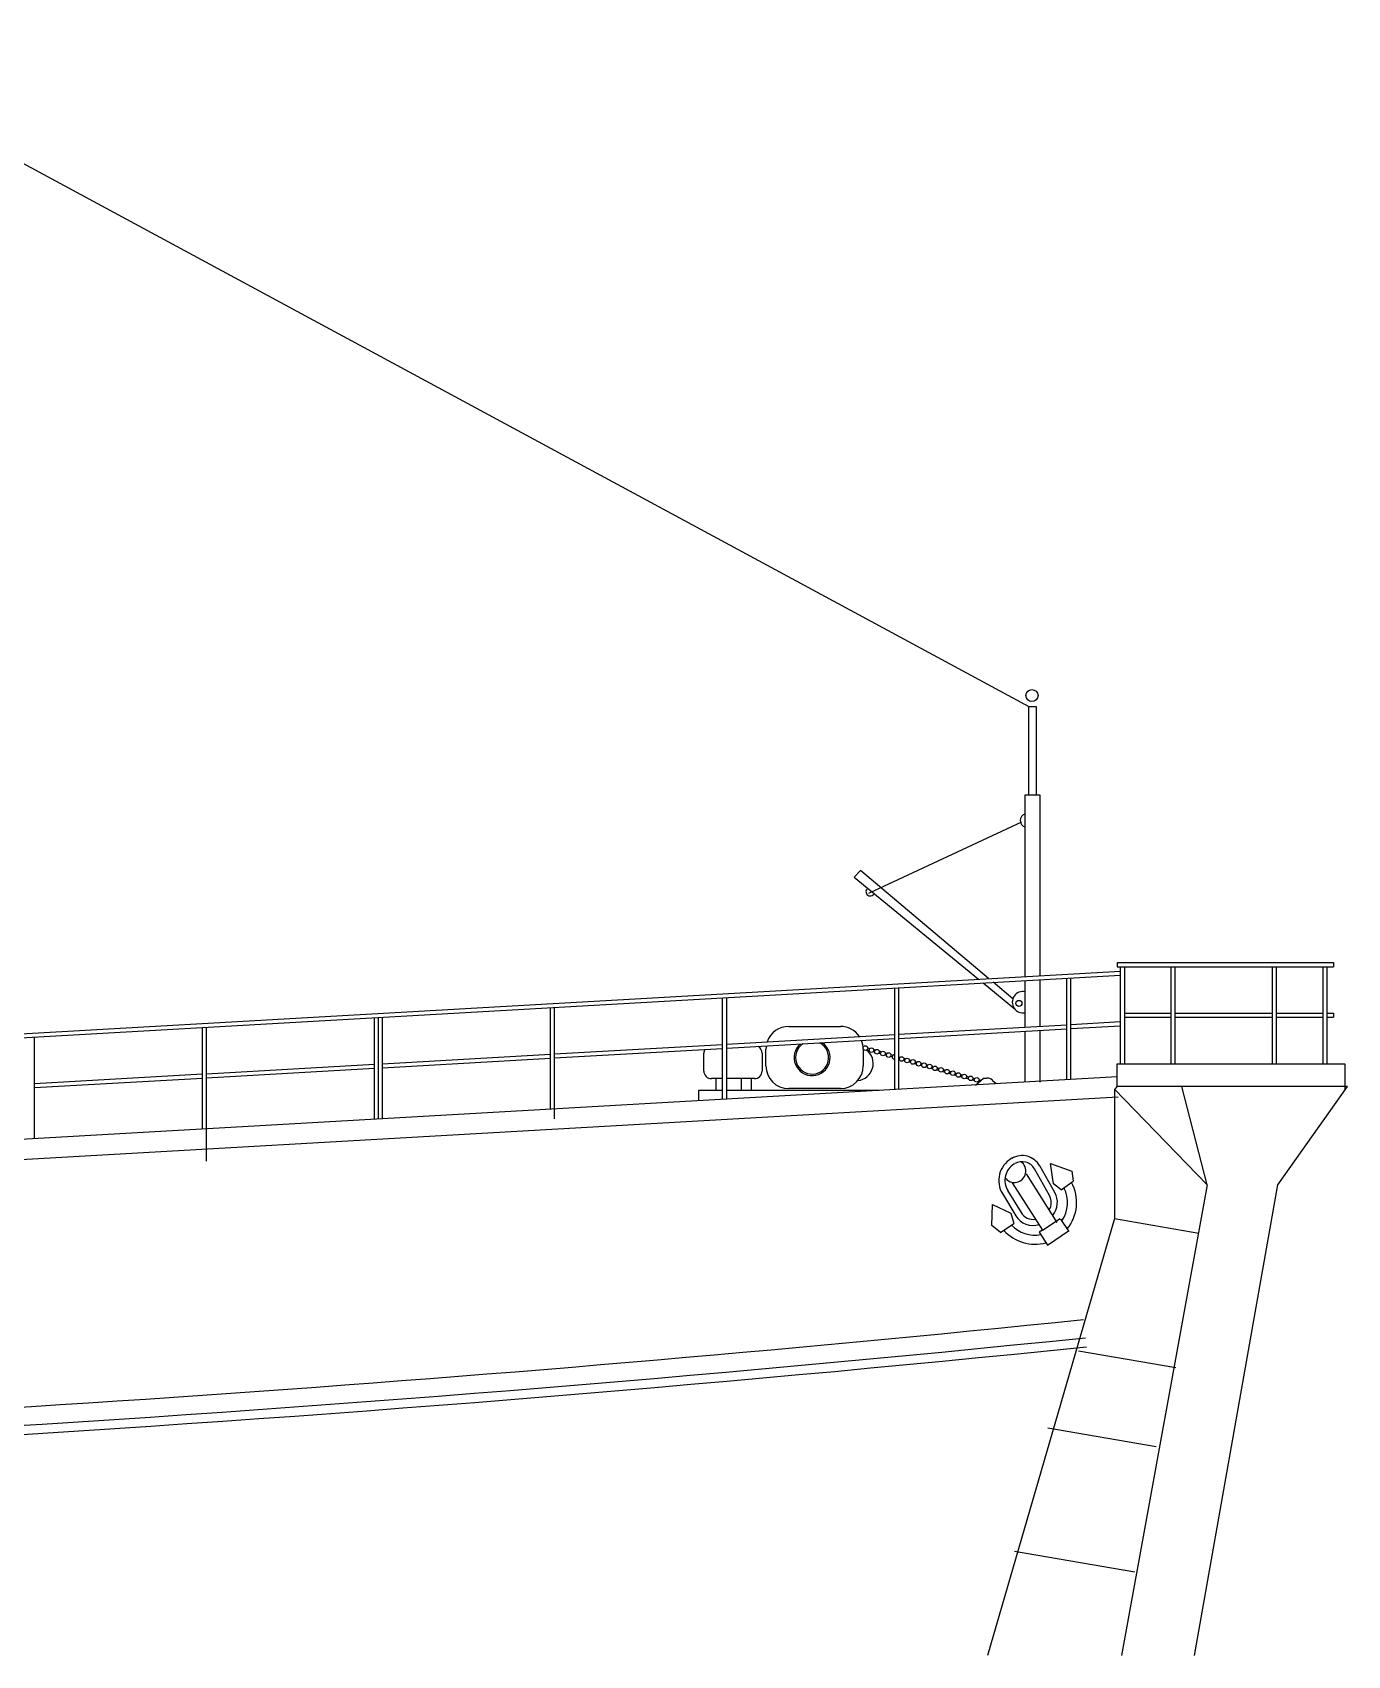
# Model space of a CAD drawing. Extents: x -47.6 to 1.5, y 0 to 16.9.
# Drawn here: x -11.48 to 1.51, y 0 to 16.03 of the extents above; entities that cross this region are included whole.
import ezdxf

# ---------------------------------------------------------------- set-up
doc = ezdxf.new("R2010")
doc.units = 0
doc.linetypes.add('CONTINUA', pattern=[0])
doc.layers.get('0').update_dxf_attribs({"linetype": 'CONTINUA'})

msp = doc.modelspace()

# ---------------------------------------------------------------- linework, layer by layer
at = {"color": 0}
for p, q in [((-13.97, 16.034), (-1.636, 9.374)), ((-1.636, 9.374), (-1.566, 9.374)), ((-1.636, 8.502), (-1.636, 9.374)), ((-1.566, 9.374), (-1.566, 8.502)), ((-1.673, 6.709), (-1.673, 8.504)), ((-1.673, 8.504), (-1.53, 8.504)), ((-1.53, 8.504), (-1.53, 6.717)), ((-3.219, 7.532), (-1.705, 8.235)), ((-3.3, 7.754), (-3.364, 7.69)), ((-2.035, 6.688), (-3.3, 7.754)), ((-3.364, 7.69), (-2.135, 6.682)), ((-15.459, 5.923), (-0.73, 6.762)), ((-0.764, 6.845), (-0.764, 6.805)), ((-0.764, 6.845), (1.375, 6.845)), ((-0.764, 6.805), (1.375, 6.805)), ((-0.73, 5.837), (-0.73, 6.805)), ((-0.69, 5.837), (-0.69, 6.805)), ((-0.23, 5.837), (-0.23, 6.805)), ((-0.19, 5.837), (-0.19, 6.805)), ((0.77, 5.837), (0.77, 6.805)), ((0.81, 5.837), (0.81, 6.805)), ((1.27, 5.837), (1.27, 6.805)), ((1.31, 5.837), (1.31, 6.805)), ((1.375, 6.845), (1.375, 6.805)), ((-15.456, 5.883), (-0.73, 6.722)), ((-2.963, 5.593), (-2.963, 6.595)), ((-2.923, 5.596), (-2.923, 6.597)), ((-2.089, 6.645), (-1.769, 6.382)), ((-1.796, 6.487), (-1.99, 6.651)), ((-1.673, 6.208), (-1.673, 6.669)), ((-1.53, 6.677), (-1.53, 6.216)), ((-1.263, 5.69), (-1.263, 6.692)), ((-1.223, 5.693), (-1.223, 6.694)), ((-4.663, 5.497), (-4.663, 6.498)), ((-4.623, 5.499), (-4.623, 6.5)), ((-8.103, 5.301), (-8.103, 6.302)), ((-8.063, 5.303), (-8.063, 6.305)), ((-8.023, 5.301), (-8.023, 6.302)), ((-6.363, 5.4), (-6.363, 6.401)), ((-6.323, 5.402), (-6.323, 6.404)), ((-6.323, 5.402), (-6.323, 6.302)), ((-6.323, 5.301), (-6.323, 6.302)), ((-6.323, 5.301), (-6.323, 6.302)), ((-1.223, 6.233), (-0.73, 6.262)), ((-0.69, 6.345), (-0.23, 6.345)), ((-0.69, 6.305), (-0.23, 6.305)), ((-0.19, 6.345), (0.77, 6.345)), ((-0.19, 6.305), (0.77, 6.305)), ((0.81, 6.345), (1.27, 6.345)), ((0.81, 6.305), (1.27, 6.305)), ((1.31, 6.345), (1.375, 6.345)), ((1.31, 6.305), (1.375, 6.305)), ((1.375, 6.345), (1.375, 6.305)), ((-11.463, 5.109), (-11.463, 6.111)), ((-9.803, 5.204), (-9.803, 6.205)), ((-9.763, 5.206), (-9.763, 6.208)), ((-4.623, 6.04), (-2.963, 6.134)), ((-4.623, 6), (-2.963, 6.094)), ((-4.01, 6.215), (-3.499, 6.215)), ((-2.923, 6.137), (-1.263, 6.231)), ((-2.923, 6.097), (-1.263, 6.191)), ((-1.673, 5.664), (-1.673, 6.168)), ((-1.53, 6.176), (-1.53, 5.664)), ((-1.223, 6.193), (-0.73, 6.222)), ((-8.023, 5.846), (-6.363, 5.941)), ((-6.323, 5.943), (-4.663, 6.037)), ((-6.323, 5.903), (-4.663, 5.997)), ((-4.849, 5.774), (-4.849, 5.951)), ((-4.274, 5.951), (-4.274, 5.774)), ((-4.235, 5.825), (-4.235, 5.99)), ((-3.276, 6.017), (-3.27, 6.016)), ((-3.274, 5.99), (-3.274, 5.825)), ((-3.236, 5.985), (-3.215, 5.979)), ((-3.229, 6.004), (-3.207, 5.998)), ((-3.174, 5.967), (-3.161, 5.964)), ((-3.171, 5.987), (-3.154, 5.982)), ((-3.12, 5.952), (-3.101, 5.946)), ((-3.117, 5.972), (-3.093, 5.965)), ((-3.06, 5.934), (-3.045, 5.93)), ((-3.057, 5.955), (-3.037, 5.949)), ((-3, 5.938), (-2.979, 5.932)), ((-9.763, 4.885), (-9.763, 5.923)), ((-9.763, 5.747), (-8.103, 5.841)), ((-9.763, 5.707), (-8.103, 5.801)), ((-8.023, 5.806), (-6.363, 5.901)), ((-3.004, 5.918), (-2.988, 5.914)), ((-2.923, 5.916), (-2.907, 5.911)), ((-2.923, 5.895), (-2.916, 5.893)), ((-2.874, 5.881), (-2.862, 5.878)), ((-2.872, 5.901), (-2.854, 5.896)), ((-2.821, 5.866), (-2.805, 5.861)), ((-2.818, 5.886), (-2.798, 5.88)), ((-2.765, 5.85), (-2.749, 5.845)), ((-2.761, 5.869), (-2.74, 5.863)), ((-2.707, 5.833), (-2.695, 5.83)), ((-2.705, 5.853), (-2.687, 5.848)), ((-2.653, 5.818), (-2.641, 5.814)), ((-2.651, 5.838), (-2.636, 5.833)), ((-2.602, 5.803), (-2.587, 5.799)), ((-2.596, 5.822), (-2.58, 5.817)), ((-2.547, 5.787), (-2.527, 5.781)), ((-2.543, 5.807), (-2.522, 5.801)), ((-2.482, 5.789), (-2.462, 5.783)), ((-2.423, 5.772), (-2.406, 5.767)), ((-0.764, 5.845), (1.485, 5.845)), ((-0.764, 5.622), (-0.764, 5.845)), ((1.485, 5.845), (1.485, 5.595)), ((-15.399, 4.885), (-0.764, 5.719)), ((-11.463, 5.65), (-9.803, 5.745)), ((-11.463, 5.61), (-9.803, 5.705)), ((-4.663, 5.699), (-4.774, 5.699)), ((-4.731, 5.699), (-4.731, 5.579)), ((-4.349, 5.699), (-4.623, 5.699)), ((-4.481, 5.699), (-4.481, 5.579)), ((-4.378, 5.579), (-4.378, 5.699)), ((-2.488, 5.77), (-2.468, 5.764)), ((-2.428, 5.753), (-2.41, 5.748)), ((-2.372, 5.737), (-2.357, 5.732)), ((-2.366, 5.756), (-2.35, 5.751)), ((-2.317, 5.721), (-2.297, 5.715)), ((-2.312, 5.74), (-2.292, 5.735)), ((-2.258, 5.704), (-2.234, 5.697)), ((-2.252, 5.723), (-2.229, 5.717)), ((-2.196, 5.686), (-2.174, 5.68)), ((-2.189, 5.705), (-2.171, 5.7)), ((-2.164, 5.636), (-2.086, 5.705)), ((-2.138, 5.669), (-2.129, 5.667)), ((-2.129, 5.688), (-2.111, 5.683)), ((-2.086, 5.705), (-2.051, 5.705)), ((-1.998, 5.684), (-1.961, 5.651)), ((-0.789, 5.59), (-0.763, 5.622)), ((1.512, 5.622), (-0.764, 5.622)), ((0.124, 4.65), (-0.125, 5.622)), ((0.823, 4.65), (1.512, 5.622)), ((-15.388, 4.685), (-0.753, 5.519)), ((-4.663, 5.583), (-4.903, 5.583)), ((-4.903, 5.583), (-4.903, 5.479)), ((-3.116, 5.583), (-4.623, 5.583)), ((-3.499, 5.6), (-4.01, 5.6)), ((-0.792, 5.595), (-0.792, 4.317)), ((-0.792, 5.595), (0.124, 4.65)), ((-1.805, 4.912), (-1.811, 4.909)), ((-1.381, 4.573), (-1.53, 4.838)), ((-1.422, 4.859), (-1.212, 4.786)), ((-1.393, 4.66), (-1.422, 4.859)), ((-1.801, 4.671), (-1.501, 4.203)), ((-1.357, 4.279), (-1.66, 4.757)), ((-1.433, 4.544), (-1.582, 4.808)), ((-1.317, 4.602), (-1.393, 4.66)), ((-1.317, 4.602), (-1.198, 4.686)), ((-1.212, 4.786), (-1.198, 4.685)), ((0.124, 4.65), (-0.721, 0)), ((0, 0), (0.823, 4.65)), ((-1.898, 4.563), (-1.766, 4.345)), ((-1.847, 4.594), (-1.714, 4.377)), ((-2.004, 4.247), (-1.997, 4.457)), ((-1.997, 4.457), (-1.816, 4.37)), ((-1.816, 4.37), (-1.787, 4.269)), ((-0.792, 4.317), (-2.045, 0)), ((-1.917, 4.178), (-2.004, 4.247)), ((-1.917, 4.178), (-1.787, 4.269)), ((-1.501, 4.203), (-1.534, 4.182)), ((-1.534, 4.182), (-1.454, 4.055)), ((-1.501, 4.203), (-1.328, 4.316)), ((-1.454, 4.055), (-1.244, 4.194)), ((-1.324, 4.312), (-1.241, 4.189)), ((-0.792, 4.317), (0.043, 4.174)), ((-1.147, 3.01), (-0.185, 2.845)), ((-1.449, 2.248), (-0.378, 2.064)), ((-1.779, 1.032), (-0.59, 0.828))]:
    msp.add_line(p, q, dxfattribs=at)
for centre, radius in [((-1.606, 9.483), 0.0594), ((-1.735, 6.442), 0.0297), ((-3.252, 6.001), 0.0228), ((-3.192, 5.98), 0.0228), ((-3.138, 5.965), 0.0228), ((-3.079, 5.947), 0.0228), ((-3.022, 5.932), 0.0228), ((-2.893, 5.893), 0.0228), ((-2.84, 5.878), 0.0228), ((-2.783, 5.864), 0.0228), ((-2.726, 5.846), 0.0228), ((-2.672, 5.831), 0.0228), ((-2.618, 5.819), 0.0228), ((-2.565, 5.801), 0.0228), ((-2.505, 5.786), 0.0228), ((-2.445, 5.768), 0.0228), ((-2.388, 5.753), 0.0228), ((-2.334, 5.735), 0.0228), ((-2.275, 5.72), 0.0228), ((-2.212, 5.702), 0.0228), ((-2.152, 5.687), 0.0228)]:
    msp.add_circle(centre, radius, dxfattribs=at)
for centre, radius, start, end in [((-1.655, 8.249), 0.0665, 106.2838, 253.7162), ((-3.204, 7.546), 0.0426, 144.4388, 324.4388), ((-1.695, 6.454), 0.106, 78.0798, 281.9202), ((-4.01, 5.99), 0.225, 90, 161.0756), ((-3.499, 5.99), 0.225, 33.7073, 90), ((-4.774, 5.951), 0.075, 151.2744, 180), ((-4.349, 5.951), 0.075, 0, 61.6539), ((-4.01, 5.99), 0.225, 171.7341, 180), ((-3.779, 5.907), 0.178, 131.4379, 55.0833), ((-3.779, 5.907), 0.163, 124.1334, 62.3879), ((-3.343, 5.848), 0.168, 275.634, 52.4314), ((-3.499, 5.99), 0.225, 0, 22.4662), ((-2.965, 5.914), 0.0228, 85.8507, 274.1493), ((-4.774, 5.774), 0.075, 180, 270), ((-4.349, 5.774), 0.075, 270, 0), ((-4.01, 5.825), 0.225, 180, 270), ((-3.499, 5.825), 0.225, 270, 0), ((-2.051, 5.625), 0.08, 47.9871, 90), ((-1.684, 4.693), 0.25, 120.4007, 211.3067), ((-1.684, 4.693), 0.19, 120.4007, 211.3067), ((-1.78, 4.786), 0.113, 214.8403, 55.1818), ((-1.704, 4.739), 0.2, 29.4547, 120.4007), ((-1.704, 4.739), 0.14, 29.4547, 120.4007), ((-1.577, 4.475), 0.412, 320.772, 28.7606), ((-1.555, 4.475), 0.14, 328.955, 29.4547), ((-1.555, 4.475), 0.2, 320.647, 29.4547), ((-1.577, 4.475), 0.322, 325.6124, 26.9224), ((-1.595, 4.449), 0.2, 211.3067, 286.9547), ((-1.595, 4.449), 0.14, 211.3067, 279.8826), ((-1.577, 4.475), 0.412, 221.9459, 285.282), ((-1.577, 4.475), 0.322, 223.7842, 280.4119), ((-28.088, 266.783), 264.843, 268.04358, 275.8495), ((-28.088, 266.783), 265.113, 265.9799, 275.8495), ((-28.088, 266.783), 265.023, 265.9799, 275.8495)]:
    msp.add_arc(centre, radius, start, end, dxfattribs=at)

doc.saveas('drawing.dxf')
